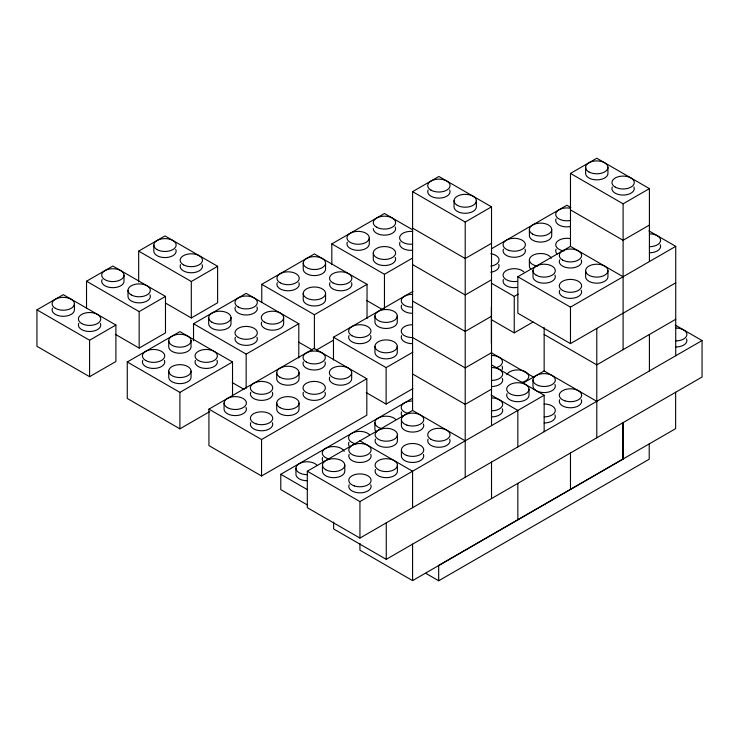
<?xml version="1.0" encoding="UTF-8"?>
<svg xmlns="http://www.w3.org/2000/svg" width="739" height="739" viewBox="0 0 739 739"><rect width="100%" height="100%" fill="white"/><g stroke="black" fill="none" stroke-linecap="round" stroke-linejoin="round"><path stroke-width="1.11" d="M36.95 309.853L63.268 294.658L115.894 325.04L115.894 361.51L89.585 376.696L36.95 346.314L36.95 309.853L89.585 340.236L115.894 325.04M86.528 308.569L86.528 281.226L112.845 266.031L165.481 296.422L165.481 332.883L139.163 348.078L115.33 334.314M138.673 281.882L138.673 251.121L164.991 235.926L217.626 266.308L217.626 302.778L191.309 317.973L165.49 303.064M86.528 281.226L139.163 311.609L165.481 296.422M138.673 251.121L191.309 281.504L217.626 266.308M333.631 522.113L333.631 528.958L386.257 559.34L702.05 377.019L702.05 340.559L359.939 538.066L307.313 507.684L307.313 471.214L412.574 410.441L412.574 191.66L438.892 176.464L491.518 206.846L491.518 425.636M209.691 411.641L179.9 428.842L127.265 398.46L127.265 361.99L179.9 331.608L232.526 361.99L232.526 396.178M193.526 340.827L193.526 323.737L246.161 293.346L298.796 323.737L298.796 357.925M261.763 302.574L261.763 284.339L314.398 253.948L367.034 284.339L367.034 318.527M331.82 264.405L331.82 243.898L384.456 213.506L412.26 229.561M412.574 191.66L465.21 222.042L491.518 206.846M127.265 361.99L179.9 392.381L232.526 361.99M193.526 323.737L246.161 354.12L298.796 323.737M261.763 284.339L314.398 314.722L367.034 284.339M331.82 243.898L384.456 274.28L412.26 258.225M623.106 276.746L570.471 246.355L570.471 173.425L596.789 158.229L649.415 188.621L649.415 261.551M491.518 243.316L465.21 258.511L412.574 228.12M208.925 409.138L314.186 348.365L366.821 378.747L366.821 415.216L261.56 475.99L208.925 445.599L208.925 409.138L261.56 439.52L366.821 378.747M333.474 360.022L333.474 337.224L412.925 291.36M491.398 248.821L566.868 205.248L570.841 207.539M316.384 350.046L333.271 340.3M491.518 279.776L465.21 294.972L412.574 264.59M570.471 173.425L623.106 203.816L649.415 188.621M675.732 282.825L570.471 343.598L517.836 313.207L517.836 276.746L570.471 246.355M333.474 337.224L386.109 367.616L412.925 352.133M491.398 283.222L514.242 296.404L518.215 294.113M491.518 316.246L465.21 331.442L412.574 301.05M649.415 225.081L623.106 240.277L570.471 209.894M366.248 392.612L386.109 404.076L412.925 388.603M491.398 319.682L514.242 332.873L533.105 321.982M307.6 505.088L280.783 489.606L280.783 474.29L412.491 398.256M491.518 352.706L465.21 367.902L412.574 337.52M517.836 276.746L570.471 307.128L675.732 246.355L675.732 355.745M491.518 389.176L465.21 404.372L412.574 373.98M523.304 382.987L544.153 370.941L596.789 401.332M307.313 471.214L359.939 501.605L544.153 395.254L544.153 431.715M675.732 319.285L596.789 364.863L544.153 334.481M359.939 543.387L359.939 550.222L412.574 580.614L623.106 459.067L623.106 422.597M425.775 573.316L438.68 580.771L649.211 459.224L649.211 443.908M648.925 230.873L675.732 246.355M675.234 325.077L702.05 340.559M491.315 352.743L534.02 377.398M491.518 364.863L544.153 395.254M366.581 300.422L382.469 309.595M491.029 394.968L517.836 410.441L517.836 446.91M298.51 342.018L312.412 350.046M412.574 410.441L465.21 440.832M359.939 440.832L412.574 471.214L412.574 507.684M232.258 382.562L244.175 389.444M280.783 474.29L307.6 489.772M675.64 392.187L675.64 428.648L438.68 565.455L438.68 580.771M649.415 334.481L649.415 370.941M623.106 203.816L623.106 349.667M623.005 422.569L623.005 459.03M607.948 167.347L607.948 173.425A11.168 6.448 0 0 1 596.789 179.873A11.168 6.448 0 0 1 585.621 173.425L585.621 167.347M607.948 270.668A11.168 6.448 0 0 1 591.2 276.247A11.168 6.448 0 0 1 591.2 265.079A11.168 6.448 0 0 1 607.948 270.668L607.948 276.746A11.168 6.448 0 0 1 596.789 283.185A11.168 6.448 0 0 1 585.621 276.746L585.621 270.668M596.789 328.402L596.789 437.793M570.471 307.128L570.471 343.598M570.471 452.989L570.471 489.449M551.719 229.552L551.719 235.63A11.168 6.448 0 0 1 540.551 242.078A11.168 6.448 0 0 1 529.392 235.63L529.392 229.552M544.153 327.645L544.153 370.941M532.985 270.668L532.985 276.746A11.168 6.448 0 0 0 545.613 283.129A11.168 6.448 0 0 0 554.943 275.074M532.985 380.058L532.985 386.137A11.168 6.448 0 0 0 545.613 392.529A11.168 6.448 0 0 0 554.943 384.465M529.392 259.943L529.392 266.022A11.168 6.448 0 0 0 530.888 269.245M529.004 389.176A11.168 6.448 0 0 1 512.256 394.755A11.168 6.448 0 0 1 512.256 383.587A11.168 6.448 0 0 1 529.004 389.176L529.004 395.254A11.168 6.448 0 0 1 516.385 401.647A11.168 6.448 0 0 1 507.056 393.582M517.836 483.371L517.836 519.84M514.242 296.404L514.242 332.873M491.518 462.106L491.518 498.566M491.37 306.842L491.37 343.302M476.369 200.777L476.369 206.846A11.168 6.448 0 0 1 465.21 213.294A11.168 6.448 0 0 1 454.042 206.846L454.042 200.777M465.21 222.042L465.21 477.292M412.574 544.144L412.574 580.614M401.406 419.558L401.406 425.636A11.168 6.448 0 0 0 414.034 432.029A11.168 6.448 0 0 0 423.355 423.974M401.406 449.949L401.406 456.028A11.168 6.448 0 0 0 414.034 462.42A11.168 6.448 0 0 0 423.355 454.356M397.425 434.754A11.168 6.448 0 0 1 380.677 440.333A11.168 6.448 0 0 1 380.677 429.174A11.168 6.448 0 0 1 397.425 434.754L397.425 440.832A11.168 6.448 0 0 1 384.797 447.224A11.168 6.448 0 0 1 375.477 439.16M397.425 465.145A11.168 6.448 0 0 1 380.677 470.725A11.168 6.448 0 0 1 380.677 459.556A11.168 6.448 0 0 1 397.425 465.145L397.425 471.214A11.168 6.448 0 0 1 384.797 477.606A11.168 6.448 0 0 1 375.477 469.551M397.277 315.959A11.168 6.448 0 0 1 380.53 321.539A11.168 6.448 0 0 1 380.53 310.371A11.168 6.448 0 0 1 397.277 315.959L397.277 322.038A11.168 6.448 0 0 1 386.109 328.476A11.168 6.448 0 0 1 374.941 322.038L374.941 315.959M397.277 346.342A11.168 6.448 0 0 1 380.53 351.93A11.168 6.448 0 0 1 380.53 340.762A11.168 6.448 0 0 1 397.277 346.342L397.277 352.42A11.168 6.448 0 0 1 386.109 358.868A11.168 6.448 0 0 1 374.941 352.42L374.941 346.342M386.257 522.879L386.257 559.34M386.109 367.616L386.109 404.076M384.456 274.28L384.456 308.468M374.885 422.634L374.885 428.712A11.168 6.448 0 0 0 376.382 431.936M373.287 253.006L373.287 259.084A11.168 6.448 0 0 0 385.906 265.477A11.168 6.448 0 0 0 395.236 257.421M369.297 237.819A11.168 6.448 0 0 1 352.549 243.399A11.168 6.448 0 0 1 352.549 232.231A11.168 6.448 0 0 1 369.297 237.819L369.297 243.898A11.168 6.448 0 0 1 356.678 250.281A11.168 6.448 0 0 1 347.348 242.226M359.939 501.605L359.939 538.066M351.672 372.678A11.168 6.448 0 0 1 334.924 378.257A11.168 6.448 0 0 1 334.924 367.089A11.168 6.448 0 0 1 351.672 372.678L351.672 378.747A11.168 6.448 0 0 1 339.044 385.139A11.168 6.448 0 0 1 329.723 377.084M344.79 465.145L344.79 471.214A11.168 6.448 0 0 1 333.631 477.662A11.168 6.448 0 0 1 322.463 471.214L322.463 465.145M325.566 263.066A11.168 6.448 0 0 1 308.819 268.654A11.168 6.448 0 0 1 308.819 257.486A11.168 6.448 0 0 1 325.566 263.066L325.566 269.144A11.168 6.448 0 0 1 314.398 275.592A11.168 6.448 0 0 1 303.23 269.144L303.23 263.066M325.566 293.457A11.168 6.448 0 0 1 308.819 299.036A11.168 6.448 0 0 1 308.819 287.868A11.168 6.448 0 0 1 325.566 293.457L325.566 299.535A11.168 6.448 0 0 1 314.398 305.983A11.168 6.448 0 0 1 303.23 299.535L303.23 293.457M314.398 314.722L314.398 348.91M299.036 372.678L299.036 378.747A11.168 6.448 0 0 1 287.868 385.195A11.168 6.448 0 0 1 276.709 378.747L276.709 372.678M299.036 403.06L299.036 409.138A11.168 6.448 0 0 1 287.868 415.586A11.168 6.448 0 0 1 276.709 409.138L276.709 403.06M295.942 468.212L295.942 474.29A11.168 6.448 0 0 0 307.101 480.738M283.647 317.659L283.647 323.737A11.168 6.448 0 0 1 271.019 330.13A11.168 6.448 0 0 1 261.689 322.065M261.56 439.52L261.56 475.99M246.161 354.12L246.161 388.308M231.011 317.659L231.011 323.737A11.168 6.448 0 0 1 219.843 330.185A11.168 6.448 0 0 1 208.684 323.737L208.684 317.659M224.074 403.06L224.074 409.138A11.168 6.448 0 0 0 236.702 415.53A11.168 6.448 0 0 0 246.022 407.466M191.309 281.504L191.309 317.973M191.059 340.725A11.168 6.448 0 0 1 174.312 346.305A11.168 6.448 0 0 1 174.312 335.137A11.168 6.448 0 0 1 191.059 340.725L191.059 346.803A11.168 6.448 0 0 1 179.9 353.242A11.168 6.448 0 0 1 168.732 346.803L168.732 340.725M191.059 371.107A11.168 6.448 0 0 1 174.312 376.687A11.168 6.448 0 0 1 174.312 365.528A11.168 6.448 0 0 1 191.059 371.107L191.059 377.186A11.168 6.448 0 0 1 179.9 383.633A11.168 6.448 0 0 1 168.732 377.186L168.732 371.107M179.9 392.381L179.9 428.842M153.823 245.043L153.823 251.121A11.168 6.448 0 0 0 166.451 257.514A11.168 6.448 0 0 0 175.771 249.449M139.163 311.609L139.163 348.078M127.995 290.344L127.995 296.422A11.168 6.448 0 0 0 140.622 302.805A11.168 6.448 0 0 0 149.943 294.75M124.013 275.148A11.168 6.448 0 0 1 107.266 280.728A11.168 6.448 0 0 1 107.266 269.569A11.168 6.448 0 0 1 124.013 275.148L124.013 281.226A11.168 6.448 0 0 1 111.386 287.619A11.168 6.448 0 0 1 102.065 279.554M89.585 340.236L89.585 376.696M74.427 303.775L74.427 309.853A11.168 6.448 0 0 1 61.808 316.237A11.168 6.448 0 0 1 52.478 308.181M100.365 323.377A11.168 6.448 0 0 1 89.585 331.488A11.168 6.448 0 0 1 78.796 323.377M202.089 264.645A11.168 6.448 0 0 1 191.309 272.756A11.168 6.448 0 0 1 180.519 264.645M298.87 282.667A11.168 6.448 0 0 1 288.081 290.787A11.168 6.448 0 0 1 277.301 282.667M351.496 282.667A11.168 6.448 0 0 1 340.716 290.787A11.168 6.448 0 0 1 329.927 282.667M412.427 337.594A11.168 6.448 0 0 1 401.259 331.146A11.168 6.448 0 0 1 412.427 324.707M412.427 313.29A11.168 6.448 0 0 1 401.637 305.17M412.427 307.212A11.168 6.448 0 0 1 401.259 300.764A11.168 6.448 0 0 1 412.427 294.316M370.581 335.561A11.168 6.448 0 0 1 359.791 343.672A11.168 6.448 0 0 1 349.011 335.561M412.427 343.672A11.168 6.448 0 0 1 401.637 335.561M449.672 189.988A11.168 6.448 0 0 1 438.892 198.107A11.168 6.448 0 0 1 428.103 189.988M633.886 186.949A11.168 6.448 0 0 1 623.106 195.068A11.168 6.448 0 0 1 612.317 186.949M581.251 290.27A11.168 6.448 0 0 1 570.471 298.38A11.168 6.448 0 0 1 559.682 290.27M581.251 259.879A11.168 6.448 0 0 1 570.471 267.998A11.168 6.448 0 0 1 559.682 259.879M649.415 233.829A11.168 6.448 0 0 1 660.583 240.277A11.168 6.448 0 0 1 649.415 246.724M660.204 244.683A11.168 6.448 0 0 1 649.415 252.803M502.308 378.386A11.168 6.448 0 0 1 491.518 386.506M491.518 367.532A11.168 6.448 0 0 1 502.686 373.98A11.168 6.448 0 0 1 491.518 380.428M502.308 408.778A11.168 6.448 0 0 1 491.518 416.888M491.518 397.924A11.168 6.448 0 0 1 502.686 404.372A11.168 6.448 0 0 1 491.518 410.81M412.713 250.244A11.168 6.448 0 0 1 399.984 242.226M412.713 244.166A11.168 6.448 0 0 1 399.605 237.819A11.168 6.448 0 0 1 412.713 231.473M395.236 227.03A11.168 6.448 0 0 1 385.906 235.094A11.168 6.448 0 0 1 373.287 228.702M449.672 439.16A11.168 6.448 0 0 1 438.892 447.28A11.168 6.448 0 0 1 428.103 439.16M370.729 484.747A11.168 6.448 0 0 1 359.939 492.858A11.168 6.448 0 0 1 349.159 484.747M370.729 454.356A11.168 6.448 0 0 1 359.939 462.475A11.168 6.448 0 0 1 349.159 454.356M164.363 360.327A11.168 6.448 0 0 1 153.583 368.438A11.168 6.448 0 0 1 142.793 360.327M216.998 360.327A11.168 6.448 0 0 1 206.218 368.438A11.168 6.448 0 0 1 195.429 360.327M675.732 328.033A11.168 6.448 0 0 1 686.9 334.481A11.168 6.448 0 0 1 675.732 340.928M686.522 338.887A11.168 6.448 0 0 1 675.732 346.997M554.943 414.856A11.168 6.448 0 0 1 544.153 422.967M544.153 404.002A11.168 6.448 0 0 1 555.322 410.45A11.168 6.448 0 0 1 544.153 416.888M581.251 399.66A11.168 6.448 0 0 1 570.471 407.771A11.168 6.448 0 0 1 559.682 399.66M272.34 422.662A11.168 6.448 0 0 1 261.56 430.772A11.168 6.448 0 0 1 250.77 422.662M272.34 392.28A11.168 6.448 0 0 1 261.56 400.39A11.168 6.448 0 0 1 250.77 392.28M324.975 392.28A11.168 6.448 0 0 1 314.186 400.39A11.168 6.448 0 0 1 303.406 392.28M324.975 361.888A11.168 6.448 0 0 1 314.186 369.999A11.168 6.448 0 0 1 303.406 361.888M256.95 337.261A11.168 6.448 0 0 1 246.161 345.372A11.168 6.448 0 0 1 235.381 337.261M256.95 306.87A11.168 6.448 0 0 1 246.161 314.99A11.168 6.448 0 0 1 235.381 306.87M382.239 428.694A11.168 6.448 0 0 1 377.5 418.496A11.168 6.448 0 0 1 395.716 419.41M329.603 459.076A11.168 6.448 0 0 1 325.871 448.268A11.168 6.448 0 0 1 344.208 451.353M323.747 462.318A11.168 6.448 0 0 1 322.638 457.432M408.547 413.498A11.168 6.448 0 0 1 401.369 406.321A11.168 6.448 0 0 1 412.371 400.991M506.843 374.691A11.168 6.448 0 0 1 525.17 371.606A11.168 6.448 0 0 1 521.448 382.414M502.095 366.267A11.168 6.448 0 0 1 502.095 369.611M491.315 355.413A11.168 6.448 0 0 1 502.095 360.189A11.168 6.448 0 0 1 496.894 367.44M402.7 416.741A11.168 6.448 0 0 1 401.582 411.854M350.064 447.132A11.168 6.448 0 0 1 348.947 442.236M355.921 443.89A11.168 6.448 0 0 1 351.182 433.682A11.168 6.448 0 0 1 369.408 434.606M307.101 474.66A11.168 6.448 0 0 1 297.438 464.988A11.168 6.448 0 0 1 316.772 464.988M525.023 249.163A11.168 6.448 0 0 1 514.242 257.274A11.168 6.448 0 0 1 503.453 249.163M537.669 266.169A11.168 6.448 0 0 1 532.662 255.389A11.168 6.448 0 0 1 551.34 258.271M563.977 250.974A11.168 6.448 0 0 1 556.088 243.085A11.168 6.448 0 0 1 569.76 238.521M569.76 220.591A11.168 6.448 0 0 1 555.71 214.365A11.168 6.448 0 0 1 569.76 208.139M517.124 287.443A11.168 6.448 0 0 1 503.453 279.545M569.76 226.67A11.168 6.448 0 0 1 556.088 218.772M498.705 264.35A11.168 6.448 0 0 1 490.816 272.248M490.816 253.717A11.168 6.448 0 0 1 499.084 259.943A11.168 6.448 0 0 1 490.816 266.169M517.124 281.365A11.168 6.448 0 0 1 503.749 277.337A11.168 6.448 0 0 1 509.522 269.292A11.168 6.448 0 0 1 523.905 271.915M557.206 254.05A11.168 6.448 0 0 1 556.088 249.163M55.37 308.329A11.168 6.448 0 0 0 74.048 305.438A11.168 6.448 0 0 0 60.376 297.549A11.168 6.448 0 0 0 55.37 308.329M157.093 249.597A11.168 6.448 0 0 0 175.771 246.706A11.168 6.448 0 0 0 162.1 238.817A11.168 6.448 0 0 0 157.093 249.597M280.192 282.815A11.168 6.448 0 0 0 298.87 279.933A11.168 6.448 0 0 0 285.189 272.035A11.168 6.448 0 0 0 280.192 282.815M332.818 282.815A11.168 6.448 0 0 0 351.496 279.933A11.168 6.448 0 0 0 337.825 272.035A11.168 6.448 0 0 0 332.818 282.815M81.687 323.525A11.168 6.448 0 0 0 100.365 320.634A11.168 6.448 0 0 0 86.694 312.736A11.168 6.448 0 0 0 81.687 323.525M183.411 264.793A11.168 6.448 0 0 0 202.089 261.902A11.168 6.448 0 0 0 188.417 254.013A11.168 6.448 0 0 0 183.411 264.793M351.903 335.709A11.168 6.448 0 0 0 370.581 332.818A11.168 6.448 0 0 0 356.9 324.92A11.168 6.448 0 0 0 351.903 335.709M430.994 190.135A11.168 6.448 0 0 0 449.672 187.244A11.168 6.448 0 0 0 436.001 179.355A11.168 6.448 0 0 0 430.994 190.135M457.312 205.331A11.168 6.448 0 0 0 475.99 202.44A11.168 6.448 0 0 0 462.318 194.551A11.168 6.448 0 0 0 457.312 205.331M588.891 171.91A11.168 6.448 0 0 0 607.569 169.019A11.168 6.448 0 0 0 593.897 161.12A11.168 6.448 0 0 0 588.891 171.91M615.208 187.096A11.168 6.448 0 0 0 633.886 184.214A11.168 6.448 0 0 0 620.215 176.316A11.168 6.448 0 0 0 615.208 187.096M536.255 275.222A11.168 6.448 0 0 0 554.943 272.331A11.168 6.448 0 0 0 541.262 264.442A11.168 6.448 0 0 0 536.255 275.222M562.573 290.418A11.168 6.448 0 0 0 581.251 287.526A11.168 6.448 0 0 0 567.58 279.628A11.168 6.448 0 0 0 562.573 290.418M562.573 260.026A11.168 6.448 0 0 0 581.251 257.135A11.168 6.448 0 0 0 567.58 249.246A11.168 6.448 0 0 0 562.573 260.026M131.265 294.898A11.168 6.448 0 0 0 149.943 292.007A11.168 6.448 0 0 0 136.272 284.118A11.168 6.448 0 0 0 131.265 294.898M376.557 257.569A11.168 6.448 0 0 0 395.236 254.678A11.168 6.448 0 0 0 381.564 246.78A11.168 6.448 0 0 0 376.557 257.569M376.557 227.178A11.168 6.448 0 0 0 395.236 224.296A11.168 6.448 0 0 0 381.564 216.398A11.168 6.448 0 0 0 376.557 227.178M406.995 455.529A11.168 6.448 0 0 0 423.743 449.949A11.168 6.448 0 0 0 406.995 444.361A11.168 6.448 0 0 0 406.995 455.529M430.994 439.308A11.168 6.448 0 0 0 449.672 436.426A11.168 6.448 0 0 0 436.001 428.528A11.168 6.448 0 0 0 430.994 439.308M406.995 425.147A11.168 6.448 0 0 0 423.743 419.558A11.168 6.448 0 0 0 406.995 413.979A11.168 6.448 0 0 0 406.995 425.147M354.36 485.92A11.168 6.448 0 0 0 371.107 480.332A11.168 6.448 0 0 0 354.36 474.752A11.168 6.448 0 0 0 354.36 485.92M325.733 469.699A11.168 6.448 0 0 0 344.411 466.808A11.168 6.448 0 0 0 330.739 458.919A11.168 6.448 0 0 0 325.733 469.699M354.36 455.529A11.168 6.448 0 0 0 371.107 449.949A11.168 6.448 0 0 0 354.36 444.361A11.168 6.448 0 0 0 354.36 455.529M145.685 360.475A11.168 6.448 0 0 0 164.363 357.584A11.168 6.448 0 0 0 150.691 349.686A11.168 6.448 0 0 0 145.685 360.475M198.32 360.475A11.168 6.448 0 0 0 216.998 357.584A11.168 6.448 0 0 0 203.327 349.686A11.168 6.448 0 0 0 198.32 360.475M538.574 385.638A11.168 6.448 0 0 0 555.322 380.058A11.168 6.448 0 0 0 538.574 374.479A11.168 6.448 0 0 0 538.574 385.638M564.892 400.834A11.168 6.448 0 0 0 581.639 395.254A11.168 6.448 0 0 0 564.892 389.665A11.168 6.448 0 0 0 564.892 400.834M227.344 407.614A11.168 6.448 0 0 0 246.022 404.732A11.168 6.448 0 0 0 232.351 396.834A11.168 6.448 0 0 0 227.344 407.614M306.297 362.036A11.168 6.448 0 0 0 324.975 359.145A11.168 6.448 0 0 0 311.295 351.256A11.168 6.448 0 0 0 306.297 362.036M255.971 423.835A11.168 6.448 0 0 0 272.719 418.256A11.168 6.448 0 0 0 255.971 412.667A11.168 6.448 0 0 0 255.971 423.835M279.979 407.614A11.168 6.448 0 0 0 298.658 404.732A11.168 6.448 0 0 0 284.986 396.834A11.168 6.448 0 0 0 279.979 407.614M253.662 392.427A11.168 6.448 0 0 0 272.34 389.536A11.168 6.448 0 0 0 258.668 381.638A11.168 6.448 0 0 0 253.662 392.427M306.297 392.427A11.168 6.448 0 0 0 324.975 389.536A11.168 6.448 0 0 0 311.295 381.638A11.168 6.448 0 0 0 306.297 392.427M279.979 377.232A11.168 6.448 0 0 0 298.658 374.34A11.168 6.448 0 0 0 284.986 366.452A11.168 6.448 0 0 0 279.979 377.232M211.954 322.213A11.168 6.448 0 0 0 230.633 319.322A11.168 6.448 0 0 0 216.952 311.433A11.168 6.448 0 0 0 211.954 322.213M238.263 337.409A11.168 6.448 0 0 0 256.95 334.518A11.168 6.448 0 0 0 243.27 326.629A11.168 6.448 0 0 0 238.263 337.409M264.58 322.213A11.168 6.448 0 0 0 283.259 319.322A11.168 6.448 0 0 0 269.587 311.433A11.168 6.448 0 0 0 264.58 322.213M238.263 307.027A11.168 6.448 0 0 0 256.95 304.135A11.168 6.448 0 0 0 243.27 296.237A11.168 6.448 0 0 0 238.263 307.027M508.654 250.336A11.168 6.448 0 0 0 525.401 244.748A11.168 6.448 0 0 0 508.654 239.168A11.168 6.448 0 0 0 508.654 250.336M532.662 234.115A11.168 6.448 0 0 0 551.34 231.224A11.168 6.448 0 0 0 537.669 223.326A11.168 6.448 0 0 0 532.662 234.115"/></g></svg>
